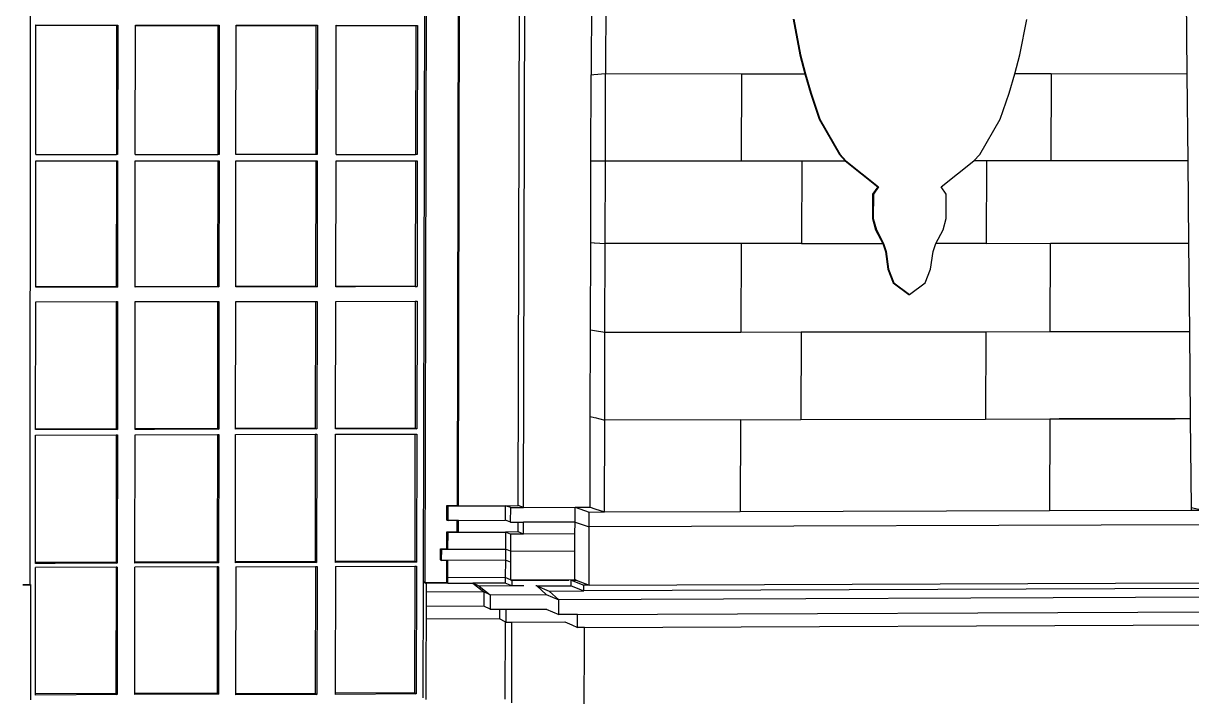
# Model space of a CAD drawing. Extents: x -106 to 80, y -44 to 65.
# Drawn here: x 4.62 to 34.31, y -6.31 to 10.8 of the extents above; entities that cross this region are included whole.
import ezdxf

# ---------------------------------------------------------------- set-up
doc = ezdxf.new("R2010")
doc.units = 0
doc.layers.get('0').update_dxf_attribs({"linetype": 'CONTINUOUS'})

msp = doc.modelspace()

# ---------------------------------------------------------------- linework, layer by layer
for p, q in [((4.793, -3.455), (4.805, 14.319)), ((14.814, 14.294), (14.779, -3.394)), ((14.86, 14.308), (14.825, -3.415)), ((15.647, -1.447), (15.675, 11.745)), ((15.679, -1.459), (15.706, 11.751)), ((17.196, -1.454), (17.226, 11.749)), ((17.331, -1.501), (17.362, 11.772)), ((19.054, 11.77), (19.048, 9.498)), ((19.422, 11.829), (19.416, 9.526)), ((34.163, 11.805), (34.186, 9.515)), ((4.933, 7.469), (4.935, 10.755)), ((4.935, 10.762), (7.016, 10.759)), ((4.935, 10.755), (4.935, 10.762)), ((4.935, 10.755), (6.986, 10.753)), ((6.986, 10.753), (6.983, 7.469)), ((6.986, 10.753), (7.016, 10.759)), ((7.016, 10.759), (7.013, 7.469)), ((7.463, 7.469), (7.467, 10.752)), ((7.467, 10.752), (7.467, 10.759)), ((7.467, 10.759), (7.961, 10.758)), ((7.467, 10.752), (7.961, 10.752)), ((7.961, 10.752), (7.961, 10.758)), ((7.961, 10.758), (9.597, 10.756)), ((7.961, 10.752), (9.561, 10.75)), ((9.561, 10.75), (9.557, 7.468)), ((9.561, 10.75), (9.597, 10.756)), ((9.597, 10.756), (9.592, 7.468)), ((10.019, 7.468), (10.024, 10.749)), ((10.024, 10.756), (12.094, 10.753)), ((10.024, 10.749), (10.024, 10.756)), ((10.024, 10.749), (12.054, 10.747)), ((12.054, 10.747), (12.049, 7.468)), ((12.054, 10.747), (12.094, 10.753)), ((12.094, 10.753), (12.089, 7.468)), ((12.565, 7.468), (12.571, 10.746)), ((12.571, 10.753), (14.637, 10.75)), ((12.571, 10.746), (12.571, 10.753)), ((12.571, 10.746), (14.592, 10.743)), ((14.592, 10.743), (14.585, 7.468)), ((14.592, 10.743), (14.637, 10.75)), ((14.637, 10.75), (14.63, 7.468)), ((24.184, 10.909), (24.353, 10.004)), ((24.202, 10.911), (24.371, 10.005)), ((29.942, 10), (30.117, 10.904)), ((24.353, 10.004), (24.371, 10.005)), ((24.353, 10.004), (24.481, 9.522)), ((24.371, 10.005), (24.499, 9.523)), ((29.811, 9.519), (29.942, 10)), ((19.048, 9.498), (19.119, 9.503)), ((19.12, 9.503), (19.416, 9.526)), ((19.41, 7.306), (19.416, 9.526)), ((19.416, 9.526), (22.869, 9.524)), ((22.869, 9.524), (22.862, 7.306)), ((22.869, 9.524), (24.481, 9.522)), ((24.481, 9.522), (24.499, 9.523)), ((24.481, 9.522), (24.618, 9.027)), ((24.499, 9.523), (24.635, 9.028)), ((29.672, 9.025), (29.811, 9.518)), ((29.811, 9.518), (29.811, 9.519)), ((30.739, 9.517), (29.811, 9.518)), ((30.739, 9.517), (30.73, 7.306)), ((34.186, 9.515), (30.739, 9.517)), ((34.186, 9.515), (34.208, 7.306)), ((19.043, 7.307), (19.048, 9.498)), ((24.618, 9.027), (24.635, 9.028)), ((24.618, 9.027), (24.84, 8.372)), ((24.635, 9.028), (24.858, 8.372)), ((29.445, 8.371), (29.672, 9.025)), ((24.84, 8.372), (25.355, 7.47)), ((24.84, 8.372), (24.858, 8.372)), ((24.858, 8.372), (25.373, 7.47)), ((28.925, 7.47), (29.445, 8.371)), ((4.933, 7.469), (6.983, 7.469)), ((7.013, 7.469), (6.983, 7.469)), ((7.463, 7.469), (9.557, 7.468)), ((9.592, 7.468), (9.557, 7.468)), ((12.049, 7.468), (10.019, 7.468)), ((12.089, 7.468), (12.049, 7.468)), ((12.565, 7.468), (14.585, 7.468)), ((14.63, 7.468), (14.585, 7.468)), ((25.355, 7.47), (25.502, 7.306)), ((25.355, 7.47), (25.373, 7.47)), ((25.373, 7.47), (25.52, 7.306)), ((28.777, 7.306), (28.925, 7.47)), ((4.931, 4.106), (4.933, 7.307)), ((4.933, 7.307), (6.983, 7.307)), ((6.983, 7.307), (6.98, 4.108)), ((6.983, 7.307), (7.013, 7.307)), ((7.013, 7.307), (7.01, 4.102)), ((7.46, 4.109), (7.463, 7.307)), ((7.463, 7.307), (9.557, 7.307)), ((9.557, 7.307), (9.553, 4.111)), ((9.557, 7.307), (9.592, 7.307)), ((9.592, 7.307), (9.588, 4.105)), ((10.015, 4.112), (10.019, 7.307)), ((10.019, 7.307), (12.049, 7.307)), ((12.049, 7.307), (12.044, 4.114)), ((12.049, 7.307), (12.089, 7.307)), ((12.089, 7.307), (12.084, 4.108)), ((12.56, 4.115), (12.565, 7.307)), ((12.565, 7.307), (14.585, 7.307)), ((14.585, 7.307), (14.579, 4.117)), ((14.585, 7.307), (14.63, 7.307)), ((14.63, 7.307), (14.624, 4.111)), ((19.037, 5.233), (19.043, 7.307)), ((19.043, 7.307), (19.124, 7.307)), ((19.125, 7.307), (19.41, 7.306)), ((19.405, 5.204), (19.41, 7.306)), ((19.41, 7.306), (22.862, 7.306)), ((22.862, 7.306), (24.401, 7.306)), ((24.401, 7.306), (24.394, 5.208)), ((24.401, 7.306), (25.502, 7.306)), ((25.502, 7.306), (26.332, 6.652)), ((25.502, 7.306), (25.52, 7.306)), ((25.52, 7.306), (26.351, 6.652)), ((27.943, 6.652), (28.777, 7.306)), ((29.093, 7.306), (28.777, 7.306)), ((28.777, 7.306), (28.777, 7.306)), ((29.093, 7.306), (29.085, 5.212)), ((30.73, 7.306), (29.093, 7.306)), ((34.208, 7.306), (30.73, 7.306)), ((34.208, 7.306), (34.229, 5.216)), ((26.332, 6.652), (26.2, 6.462)), ((26.351, 6.652), (26.219, 6.461)), ((26.332, 6.652), (26.351, 6.652)), ((28.074, 6.462), (27.943, 6.652)), ((26.2, 6.462), (26.198, 5.847)), ((26.2, 6.462), (26.219, 6.461)), ((26.219, 6.461), (26.216, 5.846)), ((28.072, 5.847), (28.074, 6.462)), ((26.198, 5.847), (26.277, 5.556)), ((26.198, 5.847), (26.216, 5.846)), ((26.216, 5.846), (26.296, 5.555)), ((27.99, 5.556), (28.072, 5.847)), ((26.277, 5.556), (26.459, 5.21)), ((26.277, 5.556), (26.296, 5.555)), ((26.296, 5.555), (26.477, 5.208)), ((27.807, 5.211), (27.99, 5.556)), ((19.032, 3.01), (19.037, 5.233)), ((19.037, 5.233), (19.128, 5.226)), ((19.129, 5.226), (19.405, 5.204)), ((19.399, 2.951), (19.405, 5.204)), ((22.856, 5.207), (19.405, 5.204)), ((22.856, 5.207), (22.849, 2.956)), ((24.394, 5.208), (22.856, 5.207)), ((24.394, 5.208), (26.459, 5.21)), ((26.459, 5.21), (26.526, 5.004)), ((26.459, 5.21), (26.477, 5.208)), ((26.477, 5.208), (26.544, 5.003)), ((27.738, 5.004), (27.806, 5.209)), ((27.806, 5.209), (27.807, 5.211)), ((29.085, 5.212), (27.807, 5.211)), ((29.085, 5.212), (30.721, 5.213)), ((30.712, 2.969), (30.721, 5.213)), ((30.721, 5.213), (34.229, 5.216)), ((34.229, 5.216), (34.252, 2.975)), ((26.526, 5.004), (26.589, 4.559)), ((26.526, 5.004), (26.544, 5.003)), ((26.544, 5.003), (26.607, 4.557)), ((27.672, 4.558), (27.738, 5.004)), ((26.589, 4.559), (26.722, 4.207)), ((26.589, 4.559), (26.607, 4.557)), ((26.607, 4.557), (26.741, 4.205)), ((27.536, 4.206), (27.672, 4.558)), ((26.722, 4.207), (27.118, 3.911)), ((26.722, 4.207), (26.741, 4.205)), ((26.741, 4.205), (27.137, 3.909)), ((27.137, 3.909), (27.536, 4.206)), ((5.432, 4.107), (4.931, 4.106)), ((4.931, 4.099), (4.931, 4.106)), ((5.432, 4.1), (4.931, 4.099)), ((6.98, 4.108), (5.432, 4.107)), ((5.432, 4.1), (5.432, 4.107)), ((7.01, 4.102), (5.432, 4.1)), ((6.98, 4.108), (7.01, 4.102)), ((7.954, 4.11), (7.46, 4.109)), ((7.46, 4.102), (7.46, 4.109)), ((7.954, 4.103), (7.46, 4.102)), ((9.553, 4.111), (7.954, 4.11)), ((7.954, 4.103), (7.954, 4.11)), ((9.588, 4.105), (7.954, 4.103)), ((9.553, 4.111), (9.588, 4.105)), ((12.044, 4.114), (10.015, 4.112)), ((10.015, 4.105), (10.015, 4.112)), ((12.084, 4.108), (10.015, 4.105)), ((12.044, 4.114), (12.084, 4.108)), ((13.008, 4.116), (12.56, 4.115)), ((12.56, 4.108), (12.56, 4.115)), ((13.05, 4.109), (12.56, 4.108)), ((14.579, 4.117), (13.008, 4.116)), ((13.008, 4.116), (13.05, 4.109)), ((14.624, 4.111), (13.05, 4.109)), ((14.579, 4.117), (14.624, 4.111)), ((27.118, 3.911), (27.137, 3.909)), ((4.929, 0.491), (4.931, 3.728)), ((4.931, 3.728), (6.98, 3.731)), ((6.98, 3.731), (6.977, 0.496)), ((6.98, 3.731), (7.01, 3.731)), ((7.01, 3.731), (7.007, 0.482)), ((7.456, 0.497), (7.46, 3.732)), ((7.46, 3.732), (9.552, 3.734)), ((9.552, 3.734), (9.548, 0.502)), ((9.552, 3.734), (9.588, 3.734)), ((9.588, 3.734), (9.584, 0.489)), ((10.01, 0.503), (10.014, 3.735)), ((10.014, 3.735), (12.043, 3.738)), ((12.043, 3.738), (12.038, 0.509)), ((12.043, 3.738), (12.083, 3.738)), ((12.083, 3.738), (12.078, 0.495)), ((12.554, 0.51), (12.559, 3.738)), ((12.559, 3.738), (14.578, 3.741)), ((14.578, 3.741), (14.572, 0.515)), ((14.578, 3.741), (14.623, 3.741)), ((14.623, 3.741), (14.617, 0.501)), ((19.026, 0.81), (19.032, 3.01)), ((19.032, 3.01), (19.133, 2.994)), ((19.134, 2.994), (19.399, 2.951)), ((29.076, 2.967), (30.712, 2.969)), ((30.712, 2.969), (34.252, 2.975)), ((34.252, 2.975), (34.274, 0.757)), ((19.393, 0.721), (19.399, 2.951)), ((19.399, 2.951), (22.849, 2.956)), ((22.849, 2.956), (24.387, 2.959)), ((24.387, 2.959), (24.379, 0.733)), ((24.387, 2.959), (29.076, 2.967)), ((29.076, 2.967), (29.068, 0.745)), ((19.02, -1.495), (19.026, 0.81)), ((19.026, 0.81), (19.137, 0.783)), ((19.138, 0.783), (19.393, 0.721)), ((19.387, -1.615), (19.393, 0.721)), ((22.842, 0.729), (19.393, 0.721)), ((22.842, 0.729), (22.835, -1.604)), ((22.842, 0.729), (24.379, 0.733)), ((24.379, 0.733), (29.068, 0.745)), ((29.068, 0.745), (30.703, 0.748)), ((30.703, 0.748), (30.693, -1.578)), ((30.703, 0.748), (30.941, 0.749)), ((33.713, 0.756), (30.941, 0.749)), ((30.941, 0.749), (33.713, 0.755)), ((33.713, 0.756), (33.713, 0.755)), ((33.713, 0.755), (33.862, 0.756)), ((33.862, 0.756), (33.713, 0.756)), ((33.862, 0.756), (33.862, 0.756)), ((33.862, 0.756), (33.893, 0.756)), ((33.893, 0.756), (33.862, 0.756)), ((33.893, 0.756), (34.274, 0.757)), ((34.271, 0.757), (33.893, 0.756)), ((33.893, 0.756), (33.893, 0.756)), ((34.271, 0.757), (34.274, 0.757)), ((34.274, 0.757), (34.271, 0.757)), ((34.274, 0.757), (34.297, -1.5)), ((4.926, -2.903), (4.929, 0.341)), ((5.429, 0.492), (4.929, 0.491)), ((4.929, 0.477), (4.929, 0.491)), ((5.429, 0.478), (4.929, 0.477)), ((4.929, 0.341), (6.977, 0.347)), ((6.977, 0.496), (5.429, 0.492)), ((5.429, 0.478), (5.429, 0.492)), ((7.007, 0.482), (5.429, 0.478)), ((6.977, 0.347), (6.974, -2.895)), ((6.977, 0.496), (7.007, 0.482)), ((6.977, 0.347), (7.007, 0.347)), ((7.007, 0.347), (7.004, -2.915)), ((7.453, -2.893), (7.456, 0.348)), ((7.95, 0.498), (7.456, 0.497)), ((7.456, 0.483), (7.456, 0.497)), ((7.95, 0.484), (7.456, 0.483)), ((7.456, 0.348), (9.548, 0.353)), ((9.548, 0.502), (7.95, 0.498)), ((7.95, 0.484), (7.95, 0.498)), ((9.584, 0.489), (7.95, 0.484)), ((9.548, 0.353), (9.544, -2.885)), ((9.548, 0.502), (9.584, 0.489)), ((9.548, 0.353), (9.583, 0.353)), ((9.583, 0.353), (9.579, -2.906)), ((10.006, -2.884), (10.01, 0.354)), ((12.038, 0.509), (10.01, 0.503)), ((10.01, 0.49), (10.01, 0.503)), ((12.078, 0.495), (10.01, 0.49)), ((10.01, 0.354), (12.037, 0.36)), ((12.037, 0.36), (12.032, -2.876)), ((12.037, 0.36), (12.078, 0.36)), ((12.038, 0.509), (12.078, 0.495)), ((12.078, 0.36), (12.072, -2.896)), ((12.548, -2.874), (12.554, 0.361)), ((14.572, 0.515), (12.554, 0.51)), ((12.554, 0.496), (12.554, 0.51)), ((14.617, 0.501), (12.554, 0.496)), ((12.554, 0.361), (14.571, 0.366)), ((14.571, 0.366), (14.565, -2.867)), ((14.571, 0.366), (14.616, 0.366)), ((14.572, 0.515), (14.617, 0.501)), ((14.616, 0.366), (14.61, -2.887)), ((15.379, -1.82), (15.38, -1.448)), ((15.38, -1.448), (15.647, -1.447)), ((15.38, -1.448), (15.411, -1.46)), ((15.41, -1.832), (15.411, -1.46)), ((15.411, -1.46), (15.679, -1.459)), ((15.647, -1.447), (15.679, -1.459)), ((15.679, -1.459), (16.87, -1.455)), ((16.869, -1.827), (16.87, -1.455)), ((16.87, -1.455), (17.196, -1.454)), ((17.003, -1.502), (16.87, -1.455)), ((17.331, -1.501), (17.196, -1.454)), ((17.002, -1.876), (17.003, -1.502)), ((17.003, -1.502), (17.331, -1.501)), ((17.331, -1.501), (18.639, -1.497)), ((18.638, -1.87), (18.639, -1.497)), ((18.639, -1.496), (19.02, -1.495)), ((18.639, -1.496), (19.001, -1.617)), ((18.639, -1.497), (18.639, -1.496)), ((19, -1.996), (19.001, -1.617)), ((19.001, -1.617), (19.387, -1.615)), ((19.02, -1.495), (19.142, -1.535)), ((19.143, -1.535), (19.387, -1.615)), ((19.387, -1.615), (22.835, -1.604)), ((22.835, -1.604), (30.693, -1.578)), ((30.693, -1.578), (34.298, -1.566)), ((34.297, -1.5), (34.611, -1.565)), ((34.297, -1.5), (34.298, -1.566)), ((34.298, -1.566), (34.611, -1.565)), ((15.379, -1.82), (15.41, -1.832)), ((15.646, -1.831), (15.41, -1.832)), ((15.646, -2.116), (15.646, -1.831)), ((15.678, -1.831), (15.646, -1.831)), ((15.677, -2.129), (15.678, -1.831)), ((15.678, -1.831), (16.869, -1.827)), ((17.002, -1.876), (16.869, -1.827)), ((17.002, -1.876), (17.195, -1.876)), ((17.194, -2.124), (17.195, -1.876)), ((17.195, -1.876), (17.33, -1.875)), ((17.329, -2.175), (17.33, -1.875)), ((18.638, -1.871), (17.33, -1.875)), ((18.637, -2.17), (18.638, -1.871)), ((18.638, -1.87), (19, -1.996)), ((18.638, -1.871), (18.638, -1.87)), ((18.996, -3.477), (19, -1.996)), ((34.609, -1.942), (19, -1.996)), ((15.378, -2.117), (15.646, -2.116)), ((15.378, -2.549), (15.378, -2.117)), ((15.378, -2.117), (15.41, -2.13)), ((15.409, -2.562), (15.41, -2.13)), ((15.41, -2.13), (15.677, -2.129)), ((15.646, -2.116), (15.677, -2.129)), ((15.677, -2.129), (16.868, -2.125)), ((16.868, -2.125), (16.867, -2.557)), ((17.194, -2.124), (16.868, -2.125)), ((17.002, -2.176), (16.868, -2.125)), ((17.002, -2.176), (17.001, -2.61)), ((17.329, -2.175), (17.002, -2.176)), ((17.329, -2.175), (17.194, -2.124)), ((18.637, -2.17), (17.329, -2.175)), ((18.636, -2.604), (18.637, -2.17)), ((15.217, -2.832), (15.218, -2.549)), ((15.218, -2.549), (15.378, -2.549)), ((15.218, -2.549), (15.249, -2.563)), ((15.248, -2.846), (15.249, -2.563)), ((15.249, -2.563), (15.409, -2.562)), ((15.378, -2.549), (15.409, -2.562)), ((15.409, -2.562), (16.867, -2.557)), ((16.867, -2.557), (16.867, -2.84)), ((17.001, -2.61), (16.867, -2.557)), ((17.001, -2.61), (17, -2.894)), ((17.001, -2.61), (18.636, -2.604)), ((18.634, -3.332), (18.636, -2.604)), ((5.427, -2.901), (4.926, -2.903)), ((4.926, -2.923), (4.926, -2.903)), ((5.427, -2.921), (4.926, -2.923)), ((6.974, -2.895), (5.427, -2.901)), ((5.427, -2.921), (5.427, -2.901)), ((7.004, -2.915), (5.427, -2.921)), ((6.974, -2.895), (7.004, -2.915)), ((9.544, -2.885), (7.453, -2.893)), ((7.453, -2.914), (7.453, -2.893)), ((9.579, -2.906), (7.453, -2.914)), ((9.544, -2.885), (9.579, -2.906)), ((12.032, -2.876), (10.006, -2.884)), ((10.006, -2.904), (10.006, -2.884)), ((12.072, -2.896), (10.006, -2.904)), ((12.032, -2.876), (12.072, -2.896)), ((14.565, -2.867), (12.548, -2.874)), ((12.548, -2.895), (12.548, -2.874)), ((14.61, -2.887), (12.548, -2.895)), ((14.565, -2.867), (14.61, -2.887)), ((15.217, -2.832), (15.248, -2.846)), ((15.377, -2.845), (15.248, -2.846)), ((15.376, -3.274), (15.377, -2.845)), ((15.408, -2.845), (15.377, -2.845)), ((15.407, -3.288), (15.408, -2.845)), ((16.867, -2.84), (15.408, -2.845)), ((16.867, -2.84), (16.866, -3.282)), ((17, -2.894), (16.867, -2.84)), ((17, -2.894), (16.999, -3.339)), ((4.924, -6.241), (4.926, -3.026)), ((6.973, -3.019), (4.926, -3.026)), ((6.973, -3.019), (6.97, -6.23)), ((7.003, -3.018), (6.973, -3.019)), ((7.003, -3.018), (7, -6.258)), ((7.45, -6.228), (7.453, -3.017)), ((9.544, -3.009), (7.453, -3.017)), ((9.544, -3.009), (9.54, -6.218)), ((9.579, -3.009), (9.544, -3.009)), ((9.579, -3.009), (9.575, -6.245)), ((10.016, -3.007), (10.011, -6.235)), ((10.016, -3.007), (12.041, -2.999)), ((12.041, -2.999), (12.036, -6.225)), ((12.041, -2.999), (12.081, -2.999)), ((12.081, -2.999), (12.076, -6.253)), ((12.548, -2.997), (12.543, -6.223)), ((12.548, -2.997), (14.565, -2.99)), ((14.565, -2.99), (14.559, -6.213)), ((14.565, -2.99), (14.61, -2.99)), ((14.61, -2.99), (14.604, -6.24)), ((4.604, -3.456), (4.768, -3.455)), ((4.604, -3.47), (4.768, -3.469)), ((4.768, -3.469), (4.768, -3.455)), ((4.768, -3.455), (4.793, -3.455)), ((4.768, -3.469), (4.811, -3.469)), ((4.793, -3.455), (4.811, -3.469)), ((4.809, -6.388), (4.811, -3.469)), ((14.779, -3.394), (14.774, -6.338)), ((14.825, -3.415), (14.779, -3.394)), ((15.376, -3.413), (14.825, -3.415)), ((14.825, -3.415), (14.855, -3.43)), ((14.855, -3.43), (14.85, -6.384)), ((15.407, -3.428), (14.855, -3.43)), ((15.376, -3.413), (15.376, -3.274)), ((15.376, -3.274), (15.407, -3.288)), ((15.376, -3.413), (15.407, -3.428)), ((16.866, -3.282), (15.407, -3.288)), ((15.407, -3.428), (15.407, -3.288)), ((15.407, -3.428), (16.042, -3.425)), ((16.865, -3.422), (16.042, -3.425)), ((16.042, -3.425), (16.321, -3.647)), ((16.203, -3.497), (16.042, -3.425)), ((17.032, -3.494), (16.203, -3.497)), ((16.203, -3.497), (16.484, -3.721)), ((16.866, -3.282), (16.865, -3.422)), ((17.032, -3.494), (16.865, -3.422)), ((16.999, -3.339), (16.866, -3.282)), ((16.999, -3.339), (18.635, -3.333)), ((16.999, -3.339), (17.033, -3.353)), ((17.033, -3.353), (17.032, -3.494)), ((17.338, -3.493), (17.032, -3.494)), ((17.033, -3.353), (18.483, -3.348)), ((17.67, -3.492), (17.641, -3.492)), ((17.67, -3.491), (18.538, -3.488)), ((17.67, -3.491), (17.984, -3.624)), ((17.67, -3.491), (17.67, -3.492)), ((17.67, -3.492), (17.908, -3.715)), ((18.538, -3.347), (18.863, -3.478)), ((18.538, -3.488), (18.538, -3.347)), ((18.538, -3.347), (18.67, -3.347)), ((18.538, -3.488), (18.862, -3.62)), ((18.635, -3.333), (18.634, -3.332)), ((18.67, -3.347), (18.635, -3.333)), ((18.67, -3.347), (18.996, -3.477)), ((18.862, -3.62), (18.863, -3.478)), ((34.602, -3.557), (18.862, -3.62)), ((18.996, -3.477), (18.863, -3.478)), ((18.996, -3.477), (34.602, -3.415)), ((16.321, -3.647), (14.855, -3.653)), ((16.321, -3.647), (16.32, -4.011)), ((16.484, -3.721), (16.321, -3.647)), ((16.484, -3.721), (16.483, -4.087)), ((16.484, -3.721), (17.908, -3.715)), ((17.908, -3.715), (17.908, -3.715)), ((17.908, -3.715), (18.225, -3.85)), ((17.984, -3.624), (18.862, -3.62)), ((18.225, -3.85), (17.984, -3.624)), ((18.224, -4.22), (18.225, -3.85)), ((35.614, -3.779), (18.225, -3.85)), ((16.32, -4.011), (14.854, -4.017)), ((16.483, -4.087), (16.32, -4.011)), ((16.483, -4.087), (16.715, -4.086)), ((16.715, -4.086), (16.881, -4.085)), ((16.715, -4.086), (16.715, -4.335)), ((16.881, -4.085), (17.908, -4.081)), ((16.881, -4.085), (16.881, -4.413)), ((17.907, -4.08), (17.908, -4.081)), ((17.908, -4.081), (18.224, -4.22)), ((18.7, -4.218), (35.006, -4.149)), ((16.715, -4.335), (14.854, -4.343)), ((16.859, -4.403), (16.715, -4.335)), ((16.859, -4.403), (16.855, -6.374)), ((16.881, -4.413), (16.859, -4.403)), ((16.881, -4.413), (17.026, -4.412)), ((17.026, -4.412), (17.021, -6.466)), ((17.026, -4.412), (18.377, -4.407)), ((18.377, -4.219), (18.224, -4.22)), ((18.376, -4.406), (18.377, -4.407)), ((18.7, -4.218), (18.377, -4.219)), ((18.377, -4.407), (18.554, -4.485)), ((18.699, -4.55), (18.7, -4.218)), ((18.554, -4.485), (18.699, -4.55)), ((18.879, -4.549), (18.699, -4.55)), ((18.872, -7.045), (18.879, -4.549)), ((18.879, -4.549), (34.816, -4.48)), ((6.97, -6.23), (4.924, -6.241)), ((6.97, -6.23), (7, -6.258)), ((9.54, -6.218), (7.45, -6.228)), ((7.45, -6.255), (7.45, -6.228)), ((9.54, -6.218), (9.575, -6.245)), ((12.036, -6.225), (10.011, -6.235)), ((12.036, -6.225), (12.076, -6.253)), ((12.543, -6.223), (12.542, -6.25)), ((14.559, -6.213), (12.543, -6.223)), ((14.559, -6.213), (14.604, -6.24)), ((4.924, -6.268), (4.924, -6.241)), ((7, -6.258), (4.924, -6.268)), ((9.575, -6.245), (7.45, -6.255)), ((10.011, -6.235), (10.011, -6.263)), ((12.076, -6.253), (10.011, -6.263)), ((14.604, -6.24), (12.542, -6.25))]:
    msp.add_line(p, q)

doc.saveas('drawing.dxf')
